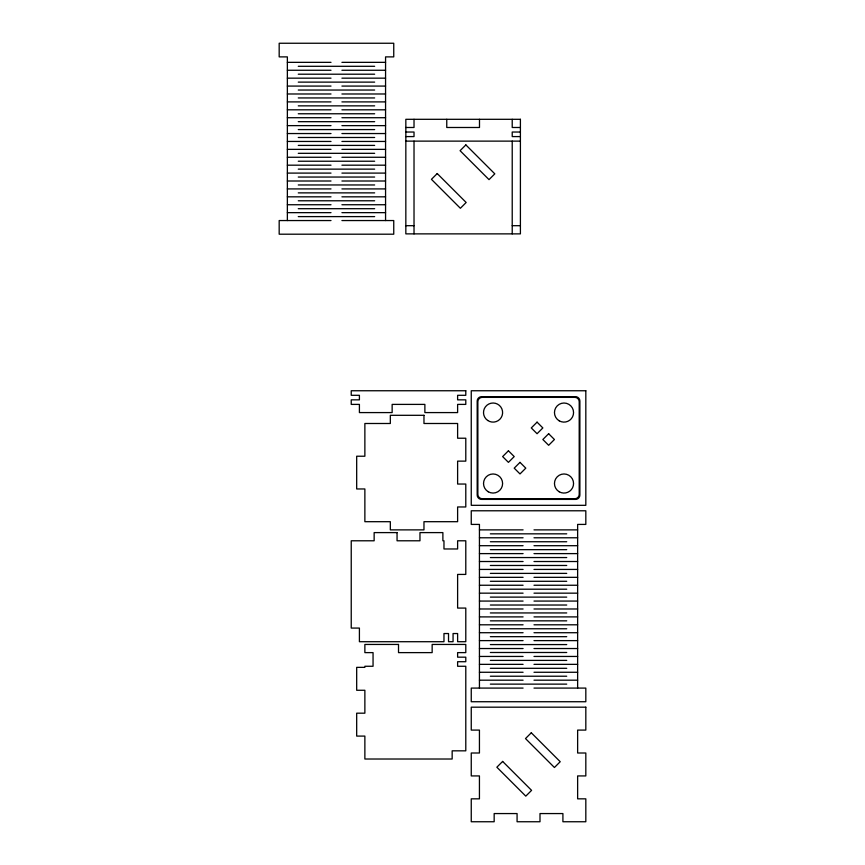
<?xml version="1.0" encoding="UTF-8"?>
<svg xmlns="http://www.w3.org/2000/svg" width="865" height="865" viewBox="0 0 865 865"><rect width="100%" height="100%" fill="white"/><g stroke="black" fill="none" stroke-linecap="round" stroke-linejoin="round"><path stroke-width="1.3" d="M287.364 62.345L331.003 62.345M341.924 62.345L385.563 62.345M298.274 66.302L374.653 66.302M287.364 70.26L331.003 70.26M341.924 70.26L385.563 70.26M298.274 74.206L374.653 74.206M287.364 78.164L331.003 78.164M341.924 78.164L385.563 78.164M298.274 82.121L374.653 82.121M287.364 86.078L331.003 86.078M341.924 86.078L385.563 86.078M298.274 90.036L374.653 90.036M287.364 93.982L331.003 93.982M341.924 93.982L385.563 93.982M298.274 97.94L374.653 97.94M287.364 101.897L331.003 101.897M341.924 101.897L385.563 101.897M298.274 105.854L374.653 105.854M287.364 109.812L331.003 109.812M341.924 109.812L385.563 109.812M298.274 113.769L374.653 113.769M287.364 117.716L331.003 117.716M341.924 117.716L385.563 117.716M298.274 121.673L374.653 121.673M287.364 125.63L331.003 125.63M341.924 125.63L385.563 125.63M405.836 127.49L414.021 127.49L414.021 119.305M520.406 127.49L512.221 127.49L512.221 119.305M298.274 129.588L374.653 129.588M405.836 132.031L414.021 132.031L414.021 136.583L405.836 136.583M520.406 132.031L512.221 132.031L512.221 136.583L520.406 136.583M287.364 133.545L331.003 133.545M341.924 133.545L385.563 133.545M298.274 137.492L374.653 137.492M405.836 141.125L520.406 141.125M287.364 141.449L331.003 141.449M341.924 141.449L385.563 141.449M298.274 145.406L374.653 145.406M287.364 149.364L331.003 149.364M341.924 149.364L385.563 149.364M298.274 153.321L374.653 153.321M287.364 157.268L331.003 157.268M341.924 157.268L385.563 157.268M298.274 161.225L374.653 161.225M287.364 165.183L331.003 165.183M341.924 165.183L385.563 165.183M298.274 169.14L374.653 169.14M287.364 173.097L331.003 173.097M341.924 173.097L385.563 173.097M298.274 177.044L374.653 177.044M287.364 181.001L331.003 181.001M341.924 181.001L385.563 181.001M298.274 184.959L374.653 184.959M287.364 188.916L331.003 188.916M341.924 188.916L385.563 188.916M298.274 192.873L374.653 192.873M287.364 196.831L331.003 196.831M341.924 196.831L385.563 196.831M298.274 200.777L374.653 200.777M287.364 204.735L331.003 204.735M341.924 204.735L385.563 204.735M298.274 208.692L374.653 208.692M287.364 212.649L331.003 212.649M341.924 212.649L385.563 212.649M298.274 216.607L374.653 216.607M331.003 220.553L279.179 220.553L279.179 234.199L393.748 234.199L393.748 220.553L341.924 220.553M405.836 225.689L414.021 225.689M512.221 225.689L520.406 225.689M479.437 529.877L523.076 529.877M533.997 529.877L577.636 529.877M490.347 533.835L566.726 533.835M479.437 537.781L523.076 537.781M533.997 537.781L577.636 537.781M490.347 541.739L566.726 541.739M479.437 545.696L523.076 545.696M533.997 545.696L577.636 545.696M490.347 549.653L566.726 549.653M479.437 553.611L523.076 553.611M533.997 553.611L577.636 553.611M490.347 557.557L566.726 557.557M479.437 561.515L523.076 561.515M533.997 561.515L577.636 561.515M490.347 565.472L566.726 565.472M479.437 569.429L523.076 569.429M533.997 569.429L577.636 569.429M490.347 573.387L566.726 573.387M479.437 577.333L523.076 577.333M533.997 577.333L577.636 577.333M490.347 581.291L566.726 581.291M479.437 585.248L523.076 585.248M533.997 585.248L577.636 585.248M490.347 589.206L566.726 589.206M479.437 593.163L523.076 593.163M533.997 593.163L577.636 593.163M490.347 597.12L566.726 597.12M479.437 601.067L523.076 601.067M533.997 601.067L577.636 601.067M490.347 605.024L566.726 605.024M479.437 608.982L523.076 608.982M533.997 608.982L577.636 608.982M490.347 612.939L566.726 612.939M479.437 616.896L523.076 616.896M533.997 616.896L577.636 616.896M490.347 620.843L566.726 620.843M479.437 624.8L523.076 624.8M533.997 624.8L577.636 624.8M490.347 628.758L566.726 628.758M479.437 632.715L523.076 632.715M533.997 632.715L577.636 632.715M490.347 636.672L566.726 636.672M479.437 640.619L523.076 640.619M533.997 640.619L577.636 640.619M490.347 644.576L566.726 644.576M479.437 648.534L523.076 648.534M533.997 648.534L577.636 648.534M490.347 652.491L566.726 652.491M479.437 656.449L523.076 656.449M533.997 656.449L577.636 656.449M490.347 660.395L566.726 660.395M479.437 664.352L523.076 664.352M533.997 664.352L577.636 664.352M490.347 668.31L566.726 668.31M479.437 672.267L523.076 672.267M533.997 672.267L577.636 672.267M490.347 676.225L566.726 676.225M479.437 680.182L523.076 680.182M533.997 680.182L577.636 680.182M490.347 684.129L566.726 684.129M523.076 688.086L471.252 688.086L471.252 701.731L585.821 701.731L585.821 688.086L533.997 688.086M577.636 688.086L577.636 524.417L585.821 524.417L585.821 510.782L471.252 510.782L471.252 524.417L479.437 524.417L479.437 688.086M512.221 141.125L512.221 233.874M479.491 119.305L479.491 127.49L446.762 127.49L446.762 119.305M414.021 141.125L414.021 233.874M385.563 220.553L385.563 56.885L393.748 56.885L393.748 43.25L279.179 43.25L279.179 56.885L287.364 56.885L287.364 220.553M437.225 173.551L431.44 179.336L460.375 208.27L466.159 202.486L437.225 173.551M465.867 144.909L460.083 150.694L489.017 179.628L494.802 173.843L465.867 144.909M508.425 450.784L502.641 456.579L508.425 462.364L514.21 456.579L508.425 450.784M537.068 422.142L531.283 427.937L537.068 433.722L542.852 427.937L537.068 422.142M520.006 462.364L514.21 468.149L520.006 473.934L525.79 468.149L520.006 462.364M548.648 433.722L542.852 439.507L548.648 445.291L554.433 439.507L548.648 433.722M502.641 761.427L496.856 767.212L525.79 796.146L531.575 790.361L502.641 761.427M531.283 732.785L525.498 738.569L554.433 767.504L560.217 761.719L531.283 732.785M520.406 119.305L405.836 119.305L405.836 233.874L520.406 233.874L520.406 119.305M465.792 390.753L351.233 390.753L351.233 395.305L359.407 395.305L359.407 399.846L351.233 399.846L351.233 404.398L359.407 404.398L359.407 412.583L392.148 412.583L392.148 404.398L424.877 404.398L424.877 412.583L457.617 412.583L457.617 404.398L465.792 404.398L465.792 399.846L457.617 399.846L457.617 395.305L465.792 395.305L465.792 390.753M585.821 390.753L471.252 390.753L471.252 505.322L585.821 505.322L585.821 390.753M575.528 396.689L481.546 396.689A4.368 4.368 0 0 0 477.188 401.057L477.188 495.029A4.368 4.368 0 0 0 481.546 499.397L575.528 499.397A4.368 4.368 0 0 0 579.885 495.029L579.885 401.057A4.368 4.368 0 0 0 575.528 396.689M574.836 397.37L482.227 397.37A4.368 4.368 0 0 0 477.869 401.738L477.869 494.348A4.368 4.368 0 0 0 482.227 498.705L574.836 498.705A4.368 4.368 0 0 0 579.204 494.348L579.204 401.738A4.368 4.368 0 0 0 574.836 397.37M423.969 415.308L390.331 415.308L390.331 423.493L364.868 423.493L364.868 456.223L356.683 456.223L356.683 488.963L364.868 488.963L364.868 521.692L390.331 521.692L390.331 529.877L423.969 529.877L423.969 521.692L457.617 521.692L457.617 506.966L465.792 506.966L465.792 484.043L457.617 484.043L457.617 461.132L465.792 461.132L465.792 438.22L457.617 438.22L457.617 423.493L423.969 423.493L423.969 415.308M397.057 532.602L374.145 532.602L374.145 540.787L351.233 540.787L351.233 628.077L359.407 628.077L359.407 641.711L443.972 641.711L443.972 633.537L448.524 633.537L448.524 641.711L453.065 641.711L453.065 633.537L457.617 633.537L457.617 641.711L465.792 641.711L465.792 608.073L457.617 608.073L457.617 574.425L465.792 574.425L465.792 540.787L457.617 540.787L457.617 548.972L443.972 548.972L443.972 540.787L442.88 540.787L442.88 532.602L419.968 532.602L419.968 540.787L397.057 540.787L397.057 532.602M398.516 644.447L364.868 644.447L364.868 652.621L373.053 652.621L373.053 666.266L364.868 666.266L364.868 667.358L356.683 667.358L356.683 690.27L364.868 690.27L364.868 713.182L356.683 713.182L356.683 736.093L364.868 736.093L364.868 759.016L452.157 759.016L452.157 750.831L465.792 750.831L465.792 666.266L457.617 666.266L457.617 661.714L465.792 661.714L465.792 657.173L457.617 657.173L457.617 652.621L465.792 652.621L465.792 644.447L432.154 644.447L432.154 652.621L398.516 652.621L398.516 644.447M585.821 707.181L471.252 707.181L471.252 730.092L479.437 730.092L479.437 753.004L471.252 753.004L471.252 775.927L479.437 775.927L479.437 798.838L471.252 798.838L471.252 821.75L494.164 821.75L494.164 813.565L517.075 813.565L517.075 821.75L539.998 821.75L539.998 813.565L562.91 813.565L562.91 821.75L585.821 821.75L585.821 798.838L577.636 798.838L577.636 775.927L585.821 775.927L585.821 753.004L577.636 753.004L577.636 730.092L585.821 730.092L585.821 707.181M488.293 491.785A9.547 9.547 0 0 0 502.608 483.513A9.547 9.547 0 0 0 488.293 475.253A9.547 9.547 0 0 0 488.293 491.785M487.709 420.476A9.547 9.547 0 0 0 502.587 413.243A9.547 9.547 0 0 0 488.887 403.977A9.547 9.547 0 0 0 487.709 420.476M559.233 491.785A9.547 9.547 0 0 0 573.56 483.513A9.547 9.547 0 0 0 559.233 475.253A9.547 9.547 0 0 0 559.233 491.785M559.233 420.833A9.547 9.547 0 0 0 573.56 412.562A9.547 9.547 0 0 0 559.233 404.301A9.547 9.547 0 0 0 559.233 420.833"/></g></svg>
